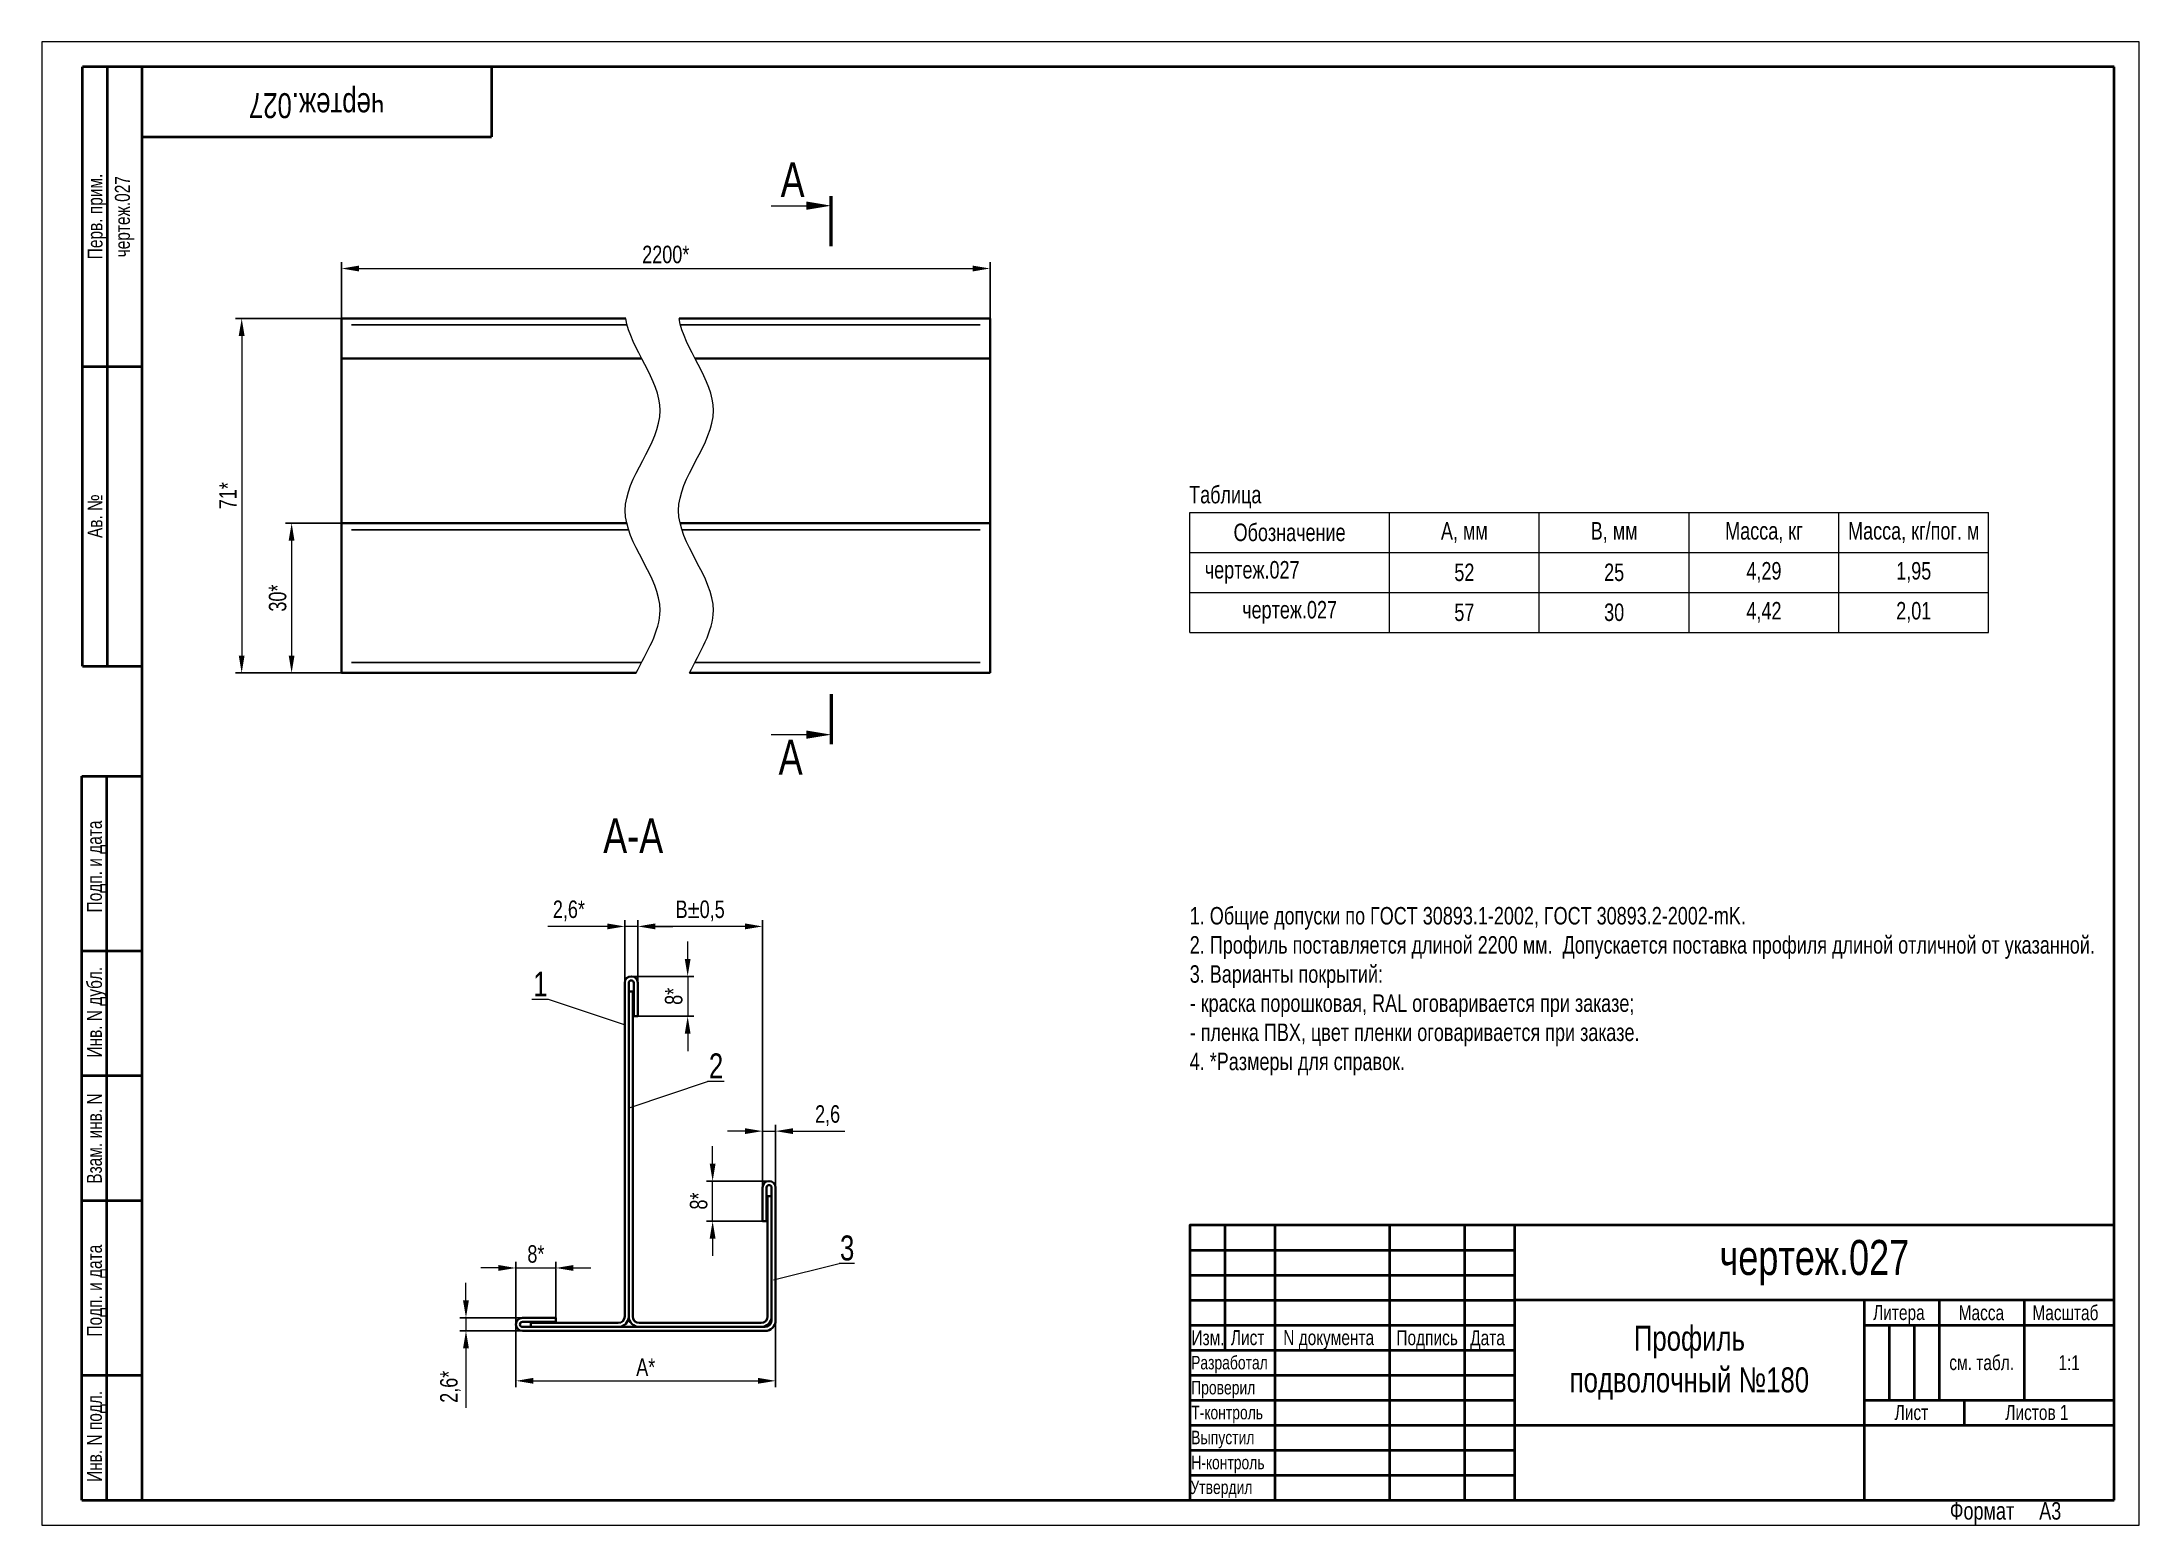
# Model space of a CAD drawing. Header units: millimetres. Extents: x 7080 to 7500, y -3845 to -3548.
import ezdxf

# ---------------------------------------------------------------- set-up
doc = ezdxf.new("R2010")
doc.units = ezdxf.units.MM
for name, color, linetype, lineweight in [('Layer_02', 5, 'Continuous', 13), ('Layer_03', 1, 'Continuous', 13), ('Layer_06', 7, 'Continuous', 35), ('Layer_07', 6, 'Continuous', 13), ('Layer_08', 7, 'Continuous', 40)]:
    doc.layers.add(name, color=color, linetype=linetype, lineweight=lineweight)
doc.styles.add('Style_02', font='ARIALNI_0.TTF', dxfattribs={"width": 0.9, "height": 3.5})
doc.dimstyles.new('DimStyle_04', dxfattribs={"dimtxt": 3.5, "dimasz": 2.5, "dimexe": 1.25, "dimexo": 0, "dimtad": 1, "dimlfac": 2, "dimtxsty": 'Style_02', "dimcen": 2.5, "dimazin": 3, "dimtfac": 1, "dimtmove": 0, "dimatfit": 3})

# ---------------------------------------------------------------- blocks, each defined once
blk = doc.blocks.new('*D111')
at = {"layer": 'Defpoints', "color": 0, "lineweight": 50, "ltscale": 0.04, "transparency": 16777216}
for p in [(7175.34, -3804.79), (7227.34, -3803.99), (7227.34, -3816.09)]:
    blk.add_point(p, dxfattribs=at)
at = {"layer": 'Layer_03', "color": 0, "lineweight": -2, "ltscale": 0.04, "transparency": 16777216}
for p, q in [((7175.34, -3804.79), (7175.34, -3817.34)), ((7227.34, -3803.99), (7227.34, -3817.34))]:
    blk.add_line(p, q, dxfattribs=at)
at = {"layer": 'Layer_03', "color": 0, "ltscale": 0.04, "transparency": 16777216}
blk.add_line((7178.84, -3816.09), (7223.84, -3816.09), dxfattribs=at)
at = {"layer": 'Layer_03', "color": 0, "lineweight": 50, "ltscale": 0.04, "transparency": 16777216}
for points in [[(7178.84, -3815.5), (7178.84, -3816.67), (7175.34, -3816.09)], [(7223.84, -3815.5), (7223.84, -3816.67), (7227.34, -3816.09)]]:
    blk.add_solid(points, dxfattribs=at)
at = {"layer": 'Layer_03', "color": 0, "ltscale": 0.04, "transparency": 16777216, "insert": (7201.34, -3813.34), "char_height": 3.5, "attachment_point": 5, "style": 'Style_02'}
blk.add_mtext('А*', dxfattribs=at)
blk = doc.blocks.new('*D112')
at = {"layer": 'Defpoints', "color": 0, "lineweight": 50, "ltscale": 0.04, "transparency": 16777216}
for p in [(7199.74, -3725.09), (7199.74, -3736.39), (7224.74, -3777.39)]:
    blk.add_point(p, dxfattribs=at)
at = {"layer": 'Layer_03', "color": 0, "lineweight": -2, "ltscale": 0.04, "transparency": 16777216}
for p, q in [((7199.74, -3736.39), (7199.74, -3723.84)), ((7224.74, -3777.39), (7224.74, -3723.84))]:
    blk.add_line(p, q, dxfattribs=at)
at = {"layer": 'Layer_03', "color": 0, "ltscale": 0.04, "transparency": 16777216}
blk.add_line((7221.24, -3725.09), (7203.24, -3725.09), dxfattribs=at)
at = {"layer": 'Layer_03', "color": 0, "lineweight": 50, "ltscale": 0.04, "transparency": 16777216}
for points in [[(7203.24, -3724.5), (7203.24, -3725.67), (7199.74, -3725.09)], [(7221.24, -3724.5), (7221.24, -3725.67), (7224.74, -3725.09)]]:
    blk.add_solid(points, dxfattribs=at)
at = {"layer": 'Layer_03', "color": 0, "ltscale": 0.04, "transparency": 16777216, "insert": (7212.24, -3721.98), "char_height": 3.5, "attachment_point": 5, "style": 'Style_02'}
blk.add_mtext('В%%P0,5', dxfattribs=at)
blk = doc.blocks.new('*D113')
at = {"layer": 'Defpoints', "color": 0, "lineweight": 50, "ltscale": 0.04, "transparency": 16777216}
for p in [(7214.74, -3776.09), (7226.04, -3776.09), (7224.74, -3784.09)]:
    blk.add_point(p, dxfattribs=at)
at = {"layer": 'Layer_03', "color": 0, "ltscale": 0.04, "transparency": 16777216}
for p, q in [((7214.74, -3772.59), (7214.74, -3769.09)), ((7214.74, -3784.09), (7214.74, -3776.09)), ((7214.74, -3787.59), (7214.74, -3791.09))]:
    blk.add_line(p, q, dxfattribs=at)
at = {"layer": 'Layer_03', "color": 0, "lineweight": -2, "ltscale": 0.04, "transparency": 16777216}
for p, q in [((7226.04, -3776.09), (7213.49, -3776.09)), ((7224.74, -3784.09), (7213.49, -3784.09))]:
    blk.add_line(p, q, dxfattribs=at)
at = {"layer": 'Layer_03', "color": 0, "lineweight": 50, "ltscale": 0.04, "transparency": 16777216}
for points in [[(7214.15, -3772.59), (7215.32, -3772.59), (7214.74, -3776.09)], [(7214.15, -3787.59), (7215.32, -3787.59), (7214.74, -3784.09)]]:
    blk.add_solid(points, dxfattribs=at)
at = {"layer": 'Layer_03', "color": 0, "ltscale": 0.04, "transparency": 16777216, "insert": (7211.95, -3780.09), "char_height": 3.5, "attachment_point": 5, "rotation": 90, "style": 'Style_02'}
blk.add_mtext('8*', dxfattribs=at)
blk = doc.blocks.new('*D114')
at = {"layer": 'Defpoints', "color": 0, "lineweight": 50, "ltscale": 0.04, "transparency": 16777216}
for p in [(7270.29, -3593.34), (7140.42, -3603.34), (7270.29, -3603.34)]:
    blk.add_point(p, dxfattribs=at)
at = {"layer": 'Layer_03', "color": 0, "lineweight": -2, "ltscale": 0.04, "transparency": 16777216}
for p, q in [((7140.42, -3603.34), (7140.42, -3592.09)), ((7270.29, -3603.34), (7270.29, -3592.09))]:
    blk.add_line(p, q, dxfattribs=at)
at = {"layer": 'Layer_03', "color": 0, "ltscale": 0.04, "transparency": 16777216}
blk.add_line((7143.92, -3593.34), (7266.79, -3593.34), dxfattribs=at)
at = {"layer": 'Layer_03', "color": 0, "lineweight": 50, "ltscale": 0.04, "transparency": 16777216}
for points in [[(7143.92, -3592.76), (7143.92, -3593.93), (7140.42, -3593.34)], [(7266.79, -3592.76), (7266.79, -3593.93), (7270.29, -3593.34)]]:
    blk.add_solid(points, dxfattribs=at)
at = {"layer": 'Layer_03', "color": 0, "ltscale": 0.04, "transparency": 16777216, "insert": (7205.35, -3590.55), "char_height": 3.5, "attachment_point": 5, "style": 'Style_02'}
blk.add_mtext('2200*', dxfattribs=at)
blk = doc.blocks.new('*D115')
at = {"layer": 'Defpoints', "color": 0, "lineweight": 50, "ltscale": 0.04, "transparency": 16777216}
for p in [(7140.42, -3603.34), (7120.42, -3674.34), (7140.42, -3674.34)]:
    blk.add_point(p, dxfattribs=at)
at = {"layer": 'Layer_03', "color": 0, "lineweight": -2, "ltscale": 0.04, "transparency": 16777216}
for p, q in [((7140.42, -3603.34), (7119.17, -3603.34)), ((7140.42, -3674.34), (7119.17, -3674.34))]:
    blk.add_line(p, q, dxfattribs=at)
at = {"layer": 'Layer_03', "color": 0, "ltscale": 0.04, "transparency": 16777216}
blk.add_line((7120.42, -3606.84), (7120.42, -3670.84), dxfattribs=at)
at = {"layer": 'Layer_03', "color": 0, "lineweight": 50, "ltscale": 0.04, "transparency": 16777216}
for points in [[(7119.83, -3606.84), (7121, -3606.84), (7120.42, -3603.34)], [(7119.83, -3670.84), (7121, -3670.84), (7120.42, -3674.34)]]:
    blk.add_solid(points, dxfattribs=at)
at = {"layer": 'Layer_03', "color": 0, "ltscale": 0.04, "transparency": 16777216, "insert": (7117.66, -3638.84), "char_height": 3.5, "attachment_point": 5, "rotation": 90, "style": 'Style_02'}
blk.add_mtext('71*', dxfattribs=at)
blk = doc.blocks.new('*D116')
at = {"layer": 'Defpoints', "color": 0, "lineweight": 50, "ltscale": 0.04, "transparency": 16777216}
for p in [(7140.42, -3644.34), (7130.42, -3674.34), (7140.42, -3674.34)]:
    blk.add_point(p, dxfattribs=at)
at = {"layer": 'Layer_03', "color": 0, "lineweight": -2, "ltscale": 0.04, "transparency": 16777216}
for p, q in [((7140.42, -3644.34), (7129.17, -3644.34)), ((7140.42, -3674.34), (7129.17, -3674.34))]:
    blk.add_line(p, q, dxfattribs=at)
at = {"layer": 'Layer_03', "color": 0, "ltscale": 0.04, "transparency": 16777216}
blk.add_line((7130.42, -3647.84), (7130.42, -3670.84), dxfattribs=at)
at = {"layer": 'Layer_03', "color": 0, "lineweight": 50, "ltscale": 0.04, "transparency": 16777216}
for points in [[(7129.83, -3647.84), (7131, -3647.84), (7130.42, -3644.34)], [(7129.83, -3670.84), (7131, -3670.84), (7130.42, -3674.34)]]:
    blk.add_solid(points, dxfattribs=at)
at = {"layer": 'Layer_03', "color": 0, "ltscale": 0.04, "transparency": 16777216, "insert": (7127.63, -3659.34), "char_height": 3.5, "attachment_point": 5, "rotation": 90, "style": 'Style_02'}
blk.add_mtext('30*', dxfattribs=at)
blk = doc.blocks.new('*D166')
at = {"layer": 'Defpoints', "color": 0, "lineweight": 50, "ltscale": 0.04, "transparency": 16777216}
for p in [(7199.74, -3725.09), (7197.14, -3736.39), (7199.74, -3736.39)]:
    blk.add_point(p, dxfattribs=at)
at = {"layer": 'Layer_03', "color": 0, "ltscale": 0.04, "transparency": 16777216}
for p, q in [((7193.64, -3725.09), (7181.76, -3725.09)), ((7199.74, -3725.09), (7197.14, -3725.09)), ((7203.24, -3725.09), (7206.74, -3725.09))]:
    blk.add_line(p, q, dxfattribs=at)
at = {"layer": 'Layer_03', "color": 0, "lineweight": -2, "ltscale": 0.04, "transparency": 16777216}
for p, q in [((7197.14, -3736.39), (7197.14, -3723.84)), ((7199.74, -3736.39), (7199.74, -3723.84))]:
    blk.add_line(p, q, dxfattribs=at)
at = {"layer": 'Layer_03', "color": 0, "lineweight": 50, "ltscale": 0.04, "transparency": 16777216}
for points in [[(7193.64, -3724.5), (7193.64, -3725.67), (7197.14, -3725.09)], [(7203.24, -3724.5), (7203.24, -3725.67), (7199.74, -3725.09)]]:
    blk.add_solid(points, dxfattribs=at)
at = {"layer": 'Layer_03', "color": 0, "ltscale": 0.04, "transparency": 16777216, "insert": (7185.95, -3721.98), "char_height": 3.5, "attachment_point": 5, "style": 'Style_02'}
blk.add_mtext('2,6*', dxfattribs=at)
blk = doc.blocks.new('*D167')
at = {"layer": 'Defpoints', "color": 0, "lineweight": 50, "ltscale": 0.04, "transparency": 16777216}
for p in [(7198.44, -3735.09), (7198.94, -3743.09), (7209.74, -3743.09)]:
    blk.add_point(p, dxfattribs=at)
at = {"layer": 'Layer_03', "color": 0, "ltscale": 0.04, "transparency": 16777216}
for p, q in [((7209.74, -3731.59), (7209.74, -3728.09)), ((7209.74, -3735.09), (7209.74, -3743.09)), ((7209.74, -3746.59), (7209.74, -3750.09))]:
    blk.add_line(p, q, dxfattribs=at)
at = {"layer": 'Layer_03', "color": 0, "lineweight": -2, "ltscale": 0.04, "transparency": 16777216}
for p, q in [((7198.44, -3735.09), (7210.99, -3735.09)), ((7198.94, -3743.09), (7210.99, -3743.09))]:
    blk.add_line(p, q, dxfattribs=at)
at = {"layer": 'Layer_03', "color": 0, "lineweight": 50, "ltscale": 0.04, "transparency": 16777216}
for points in [[(7209.15, -3731.59), (7210.32, -3731.59), (7209.74, -3735.09)], [(7209.15, -3746.59), (7210.32, -3746.59), (7209.74, -3743.09)]]:
    blk.add_solid(points, dxfattribs=at)
at = {"layer": 'Layer_03', "color": 0, "ltscale": 0.04, "transparency": 16777216, "insert": (7206.95, -3739.09), "char_height": 3.5, "attachment_point": 5, "rotation": 90, "style": 'Style_02'}
blk.add_mtext('8*', dxfattribs=at)
blk = doc.blocks.new('*D168')
at = {"layer": 'Defpoints', "color": 0, "lineweight": 50, "ltscale": 0.04, "transparency": 16777216}
for p in [(7183.34, -3793.49), (7175.34, -3804.79), (7183.34, -3803.49)]:
    blk.add_point(p, dxfattribs=at)
at = {"layer": 'Layer_03', "color": 0, "lineweight": -2, "ltscale": 0.04, "transparency": 16777216}
for p, q in [((7175.34, -3804.79), (7175.34, -3792.24)), ((7183.34, -3803.49), (7183.34, -3792.24))]:
    blk.add_line(p, q, dxfattribs=at)
at = {"layer": 'Layer_03', "color": 0, "ltscale": 0.04, "transparency": 16777216}
for p, q in [((7171.84, -3793.49), (7168.34, -3793.49)), ((7175.34, -3793.49), (7183.34, -3793.49)), ((7186.84, -3793.49), (7190.34, -3793.49))]:
    blk.add_line(p, q, dxfattribs=at)
at = {"layer": 'Layer_03', "color": 0, "lineweight": 50, "ltscale": 0.04, "transparency": 16777216}
for points in [[(7171.84, -3792.9), (7171.84, -3794.07), (7175.34, -3793.49)], [(7186.84, -3792.9), (7186.84, -3794.07), (7183.34, -3793.49)]]:
    blk.add_solid(points, dxfattribs=at)
at = {"layer": 'Layer_03', "color": 0, "ltscale": 0.04, "transparency": 16777216, "insert": (7179.34, -3790.7), "char_height": 3.5, "attachment_point": 5, "style": 'Style_02'}
blk.add_mtext('8*', dxfattribs=at)
blk = doc.blocks.new('*D169')
at = {"layer": 'Defpoints', "color": 0, "lineweight": 50, "ltscale": 0.04, "transparency": 16777216}
for p in [(7176.64, -3803.49), (7165.34, -3806.09), (7176.57, -3806.09)]:
    blk.add_point(p, dxfattribs=at)
at = {"layer": 'Layer_03', "color": 0, "ltscale": 0.04, "transparency": 16777216}
for p, q in [((7165.34, -3799.99), (7165.34, -3796.49)), ((7165.34, -3803.49), (7165.34, -3806.09)), ((7165.34, -3809.59), (7165.34, -3821.47))]:
    blk.add_line(p, q, dxfattribs=at)
at = {"layer": 'Layer_03', "color": 0, "lineweight": -2, "ltscale": 0.04, "transparency": 16777216}
for p, q in [((7176.64, -3803.49), (7164.09, -3803.49)), ((7176.57, -3806.09), (7164.09, -3806.09))]:
    blk.add_line(p, q, dxfattribs=at)
at = {"layer": 'Layer_03', "color": 0, "lineweight": 50, "ltscale": 0.04, "transparency": 16777216}
for points in [[(7164.75, -3799.99), (7165.92, -3799.99), (7165.34, -3803.49)], [(7164.75, -3809.59), (7165.92, -3809.59), (7165.34, -3806.09)]]:
    blk.add_solid(points, dxfattribs=at)
at = {"layer": 'Layer_03', "color": 0, "ltscale": 0.04, "transparency": 16777216, "insert": (7162.23, -3817.28), "char_height": 3.5, "attachment_point": 5, "rotation": 90, "style": 'Style_02'}
blk.add_mtext('2,6*', dxfattribs=at)
blk = doc.blocks.new('*D170')
at = {"layer": 'Defpoints', "color": 0, "lineweight": 50, "ltscale": 0.04, "transparency": 16777216}
for p in [(7227.34, -3766.09), (7224.74, -3777.39), (7227.34, -3777.39)]:
    blk.add_point(p, dxfattribs=at)
at = {"layer": 'Layer_03', "color": 0, "ltscale": 0.04, "transparency": 16777216}
for p, q in [((7221.24, -3766.09), (7217.74, -3766.09)), ((7224.74, -3766.09), (7227.34, -3766.09)), ((7230.84, -3766.09), (7241.19, -3766.09))]:
    blk.add_line(p, q, dxfattribs=at)
at = {"layer": 'Layer_03', "color": 0, "lineweight": -2, "ltscale": 0.04, "transparency": 16777216}
for p, q in [((7224.74, -3777.39), (7224.74, -3764.84)), ((7227.34, -3777.39), (7227.34, -3764.84))]:
    blk.add_line(p, q, dxfattribs=at)
at = {"layer": 'Layer_03', "color": 0, "lineweight": 50, "ltscale": 0.04, "transparency": 16777216}
for points in [[(7221.24, -3765.5), (7221.24, -3766.67), (7224.74, -3766.09)], [(7230.84, -3765.5), (7230.84, -3766.67), (7227.34, -3766.09)]]:
    blk.add_solid(points, dxfattribs=at)
at = {"layer": 'Layer_03', "color": 0, "ltscale": 0.04, "transparency": 16777216, "insert": (7237.76, -3762.98), "char_height": 3.5, "attachment_point": 5, "style": 'Style_02'}
blk.add_mtext('2,6', dxfattribs=at)

msp = doc.modelspace()

# ---------------------------------------------------------------- linework, layer by layer
at = {"layer": 'Layer_03'}
for p, q in [((7226.49, -3580.76), (7233.49, -3580.76)), ((7226.49, -3686.69), (7233.49, -3686.69))]:
    msp.add_line(p, q, dxfattribs=at)
at = {"layer": 'Layer_03', "ltscale": 0.04}
for points in [[(7233.49, -3579.92), (7233.49, -3581.59), (7238.49, -3580.76)], [(7233.49, -3687.52), (7233.49, -3685.86), (7238.49, -3686.69)]]:
    msp.add_solid(points, dxfattribs=at)
at = {"layer": 'Layer_06'}
for p, q in [((7140.42, -3674.34), (7140.42, -3603.34)), ((7197.35, -3603.34), (7140.42, -3603.34)), ((7270.29, -3603.34), (7208.03, -3603.34)), ((7270.29, -3603.34), (7270.29, -3674.34)), ((7200.51, -3611.34), (7140.42, -3611.34)), ((7270.29, -3611.34), (7211.19, -3611.34)), ((7197.54, -3644.34), (7140.42, -3644.34)), ((7270.29, -3644.34), (7208.22, -3644.34)), ((7199.42, -3674.34), (7140.42, -3674.34)), ((7270.29, -3674.34), (7210.1, -3674.34)), ((7197.14, -3736.39), (7197.14, -3803.19)), ((7197.94, -3736.39), (7197.94, -3803.19)), ((7198.94, -3743.09), (7198.94, -3736.39)), ((7199.74, -3743.09), (7199.74, -3736.39)), ((7197.94, -3803.19), (7197.94, -3738.09)), ((7197.94, -3738.09), (7198.74, -3738.09)), ((7198.74, -3803.19), (7198.74, -3738.09)), ((7198.94, -3743.09), (7199.74, -3743.09)), ((7224.74, -3777.39), (7224.74, -3784.09)), ((7225.54, -3777.39), (7225.54, -3784.09)), ((7225.74, -3779.09), (7225.74, -3803.19)), ((7226.54, -3779.09), (7225.74, -3779.09)), ((7226.54, -3777.39), (7226.54, -3803.99)), ((7226.54, -3779.09), (7226.54, -3803.19)), ((7227.34, -3777.39), (7227.34, -3803.99)), ((7225.54, -3784.09), (7224.74, -3784.09)), ((7183.34, -3803.49), (7176.64, -3803.49)), ((7183.34, -3804.29), (7176.64, -3804.29)), ((7178.34, -3805.29), (7178.34, -3804.49)), ((7178.34, -3804.49), (7195.84, -3804.49)), ((7183.34, -3804.29), (7183.34, -3803.49)), ((7200.04, -3804.49), (7224.44, -3804.49)), ((7176.64, -3805.29), (7225.24, -3805.29)), ((7176.64, -3806.09), (7225.24, -3806.09)), ((7178.34, -3805.29), (7195.84, -3805.29)), ((7200.04, -3805.29), (7224.44, -3805.29))]:
    msp.add_line(p, q, dxfattribs=at)
at = {"layer": 'Layer_06', "lineweight": 25}
for p, q in [((7142.42, -3604.64), (7197.62, -3604.64)), ((7208.3, -3604.64), (7268.29, -3604.64)), ((7197.9, -3645.64), (7142.42, -3645.64)), ((7268.29, -3645.64), (7208.58, -3645.64)), ((7200.5, -3672.24), (7142.42, -3672.24)), ((7268.29, -3672.24), (7211.18, -3672.24))]:
    msp.add_line(p, q, dxfattribs=at)
at = {"layer": 'Layer_06'}
for centre, radius, start, end in [((7198.44, -3736.39), 1.3, 0, 180), ((7198.44, -3736.39), 0.5, 0, 180), ((7226.04, -3777.39), 1.3, 0, 180), ((7226.04, -3777.39), 0.5, 0, 180), ((7176.64, -3804.79), 1.3, 90, 270), ((7176.64, -3804.79), 0.5, 90, 270), ((7195.84, -3803.19), 2.1, 270, 0), ((7195.84, -3803.19), 1.3, 270, 0), ((7200.04, -3803.19), 2.1, 180, 270), ((7200.04, -3803.19), 1.3, 180, 270), ((7224.44, -3803.19), 1.3, 270, 0), ((7224.44, -3803.19), 2.1, 270, 0), ((7225.24, -3803.99), 2.1, 270, 0), ((7225.24, -3803.99), 1.3, 270, 0)]:
    msp.add_arc(centre, radius, start, end, dxfattribs=at)
at = {"layer": 'Layer_07'}
for p, q in [((7080.42, -3547.97), (7080.42, -3844.97)), ((7500.42, -3547.97), (7080.42, -3547.97)), ((7500.42, -3844.97), (7500.42, -3547.97)), ((7310.29, -3666.2), (7310.29, -3642.2)), ((7310.29, -3642.2), (7470.29, -3642.2)), ((7350.29, -3666.2), (7350.29, -3642.2)), ((7380.29, -3666.2), (7380.29, -3642.2)), ((7410.29, -3666.2), (7410.29, -3642.2)), ((7440.29, -3666.2), (7440.29, -3642.2)), ((7470.29, -3666.2), (7470.29, -3642.2)), ((7310.29, -3650.2), (7470.29, -3650.2)), ((7310.29, -3658.2), (7470.29, -3658.2)), ((7310.29, -3666.2), (7470.29, -3666.2)), ((7181.85, -3739.75), (7178.53, -3739.75)), ((7197.29, -3744.88), (7181.85, -3739.75)), ((7198.23, -3761.32), (7213.7, -3756.16)), ((7217.02, -3756.16), (7213.7, -3756.16)), ((7226.91, -3795.88), (7240.11, -3792.62)), ((7243.17, -3792.62), (7240.11, -3792.62)), ((7080.42, -3844.97), (7500.42, -3844.97))]:
    msp.add_line(p, q, dxfattribs=at)
for points in [[(7199.42, -3674.34), (7201.48, -3670.16), (7208.61, -3659.32), (7190.23, -3641.79), (7210.68, -3622.35), (7198.28, -3609.45), (7197.35, -3603.34)], [(7210.1, -3674.34), (7212.15, -3670.16), (7219.29, -3659.32), (7200.91, -3641.79), (7221.35, -3622.35), (7208.96, -3609.45), (7208.03, -3603.34)]]:
    msp.add_open_spline(points, degree=3, knots=[135.04258, 135.04258, 135.04258, 135.04258, 148.327341, 169.516961, 190.706581, 210.251749, 210.251749, 210.251749, 210.251749], dxfattribs=at)
at = {"layer": 'Layer_08', "linetype": 'Continuous'}
for p, q in [((7495.42, -3552.97), (7088.54, -3552.97)), ((7088.54, -3672.97), (7088.54, -3552.97)), ((7093.54, -3672.97), (7093.54, -3552.97)), ((7100.42, -3552.97), (7100.42, -3839.97)), ((7170.42, -3552.97), (7170.42, -3566.97)), ((7495.42, -3839.97), (7495.42, -3552.97)), ((7100.42, -3566.97), (7170.42, -3566.97)), ((7088.54, -3612.97), (7100.42, -3612.97)), ((7088.54, -3672.97), (7100.42, -3672.97)), ((7088.42, -3839.97), (7088.42, -3694.97)), ((7088.42, -3694.97), (7100.42, -3694.97)), ((7093.42, -3839.97), (7093.42, -3694.97)), ((7088.42, -3729.97), (7100.42, -3729.97)), ((7088.42, -3754.97), (7100.42, -3754.97)), ((7088.42, -3779.97), (7100.42, -3779.97)), ((7310.29, -3789.94), (7375.34, -3789.94)), ((7310.29, -3794.94), (7375.34, -3794.94)), ((7310.29, -3799.94), (7375.34, -3799.94)), ((7450.39, -3804.95), (7450.39, -3819.96)), ((7455.39, -3804.95), (7455.39, -3819.96)), ((7088.42, -3814.97), (7100.42, -3814.97)), ((7310.29, -3814.95), (7375.34, -3814.95)), ((7310.29, -3819.96), (7375.34, -3819.96)), ((7310.29, -3824.96), (7375.34, -3824.96)), ((7310.29, -3829.96), (7375.34, -3829.96)), ((7310.29, -3834.97), (7375.34, -3834.97)), ((7088.42, -3839.97), (7100.42, -3839.97)), ((7100.42, -3839.97), (7495.42, -3839.97))]:
    msp.add_line(p, q, dxfattribs=at)
at = {"layer": 'Layer_08', "linetype": 'Continuous', "lineweight": 50}
for p, q in [((7238.49, -3588.86), (7238.49, -3578.86)), ((7238.49, -3678.59), (7238.49, -3688.59))]:
    msp.add_line(p, q, dxfattribs=at)
at = {"layer": 'Layer_08', "linetype": 'Continuous'}
for points in [[(7495.42, -3784.93), (7310.29, -3784.93), (7310.29, -3839.97)], [(7317.3, -3784.93), (7317.3, -3809.95)], [(7327.3, -3784.93), (7327.3, -3839.97)], [(7350.32, -3784.93), (7350.32, -3839.97)], [(7365.33, -3784.93), (7365.33, -3839.97)], [(7375.34, -3784.93), (7375.34, -3839.97)], [(7495.42, -3799.94), (7375.34, -3799.94)], [(7445.38, -3799.94), (7445.38, -3839.97)], [(7460.39, -3799.94), (7460.39, -3819.96)], [(7477.4, -3799.94), (7477.4, -3819.96)], [(7477.4, -3799.94), (7477.4, -3819.96)], [(7310.29, -3804.95), (7375.34, -3804.95)], [(7445.38, -3804.95), (7495.42, -3804.95)], [(7310.29, -3809.95), (7375.34, -3809.95)], [(7445.38, -3819.96), (7495.42, -3819.96)], [(7465.4, -3819.96), (7465.4, -3824.96)], [(7375.34, -3824.96), (7495.42, -3824.96)]]:
    msp.add_lwpolyline(points, dxfattribs=at)

# ---------------------------------------------------------------- texts
at = {"layer": 'Layer_02', "style": 'Style_02', "width": 0.9}
for s, height, p in [('А', 7, (7228.35, -3579.05)), ('А', 7, (7227.95, -3694.68)), ('А-А', 7, (7192.82, -3710.42)), ('1', 5, (7178.83, -3739.12)), ('2', 5, (7213.99, -3755.52))]:
    msp.add_text(s, height=height, dxfattribs=at).set_placement(p)
at = {"layer": 'Layer_02', "linetype": 'Continuous', "lineweight": 25, "style": 'Style_02', "width": 0.9}
for s, p in [('Перв. прим.', (7092.54, -3591.49)), ('Ав. №', (7092.54, -3647.31)), ('Подп. и дата', (7092.41, -3722.29)), ('Инв. N дубл.', (7092.42, -3751.35)), ('Взам. инв. N', (7092.41, -3776.61)), ('Подп. и дата', (7092.42, -3807.23)), ('Инв. N подл.', (7092.41, -3836.34))]:
    msp.add_text(s, height=3, rotation=90, dxfattribs=at).set_placement(p)
at = {"layer": 'Layer_02', "linetype": 'Continuous', "style": 'Style_02', "width": 0.9}
for s, height, p in [('3', 5, (7240.25, -3791.98)), ('Изм.', 3, (7310.64, -3808.95)), ('Лист', 3, (7318.52, -3808.94)), ('N документа', 3, (7329.02, -3808.93)), ('Подпись', 3, (7351.67, -3808.95)), ('Дата', 3, (7366.46, -3808.96)), ('Разработал', 2.7, (7310.56, -3813.79)), ('Проверил', 2.7, (7310.57, -3818.8)), ('Т-контроль', 2.7, (7310.6, -3823.79)), ('Выпустил', 2.7, (7310.58, -3828.79)), ('Н-контроль', 2.7, (7310.6, -3833.8)), ('Утвердил', 2.7, (7310.43, -3838.75))]:
    msp.add_text(s, height=height, dxfattribs=at).set_placement(p)
at = {"layer": 'Layer_02', "linetype": 'Continuous', "lineweight": 25, "style": 'Style_02', "width": 0.9}
for s, p in [('Литера', (7447.15, -3803.91)), ('Масса', (7464.28, -3803.94)), ('Масштаб', (7479.05, -3803.94)), ('Лист ', (7451.47, -3823.93)), ('Листов 1', (7473.63, -3823.93))]:
    msp.add_text(s, height=3, dxfattribs=at).set_placement(p)
at = {"layer": 'Layer_02', "linetype": 'Continuous', "attachment_point": 5, "style": 'Style_02'}
for insert, char_height, width, rotation in [((7135.42, -3559.97), 5, 70, 180), ((7096.98, -3582.97), 3, 60, 90)]:
    msp.add_mtext('чертеж.027', dxfattribs=dict(at, insert=insert, char_height=char_height, width=width, rotation=rotation))
at = {"layer": 'Layer_02', "char_height": 3.5, "style": 'Style_02'}
for s, insert, width, attachment_point in [('Таблица', (7317.41, -3639.12), 40, 5), ('Обозначение', (7330.29, -3646.2), 40, 5), ('А, мм', (7365.29, -3646.2), 30, 5), ('В, мм', (7395.29, -3646.2), 30, 5), ('Масса, кг', (7425.29, -3646.2), 30, 5), ('Масса, кг/пог. м', (7455.29, -3646.2), 30, 5), ('   чертеж.027', (7310.29, -3654.2), 40, 4), ('\\pxsm0.6;52', (7365.29, -3654.2), 30, 5), ('\\pxsm0.6;25', (7395.29, -3654.2), 30, 5), ('\\pxsm0.6;4,29', (7425.29, -3654.2), 30, 5), ('\\pxsm0.6;1,95', (7455.29, -3654.2), 30, 5), ('чертеж.027', (7330.29, -3662.2), 40, 5), ('\\pxsm0.6;57', (7365.29, -3662.2), 30, 5), ('\\pxsm0.6;30', (7395.29, -3662.2), 30, 5), ('\\pxsm0.6;4,42', (7425.29, -3662.2), 30, 5), ('\\pxsm0.6;2,01', (7455.29, -3662.2), 30, 5)]:
    msp.add_mtext(s, dxfattribs=dict(at, insert=insert, width=width, attachment_point=attachment_point))
at = {"layer": 'Layer_02', "insert": (7310.29, -3754.93), "char_height": 3.5, "attachment_point": 7, "style": 'Style_02'}
msp.add_mtext_dynamic_manual_height_columns('1. Общие допуски по ГОСТ 30893.1-2002, ГОСТ 30893.2-2002-mK.\\P\\pxb0.25,ql;2. Профиль поставляется длиной 2200 мм.  Допускается поставка профиля длиной отличной от указанной.\\P\\pq*;3. Варианты покрытий:\\P- краска порошковая, RAL оговаривается при заказе;\\P- пленка ПВХ, цвет пленки оговаривается при заказе.\\P\\pql;4. *Размеры для справок.', width=174.6214, gutter_width=70, heights=[66.33], dxfattribs=at)
at = {"layer": 'Layer_02', "linetype": 'Continuous', "attachment_point": 5, "style": 'Style_02'}
for s, insert, char_height, width in [('чертеж.027', (7435.38, -3792.44), 7, 120.08), ('Профиль \\Pподволочный №180', (7410.36, -3812.45), 5, 70.0467), ('см. табл.', (7468.9, -3812.45), 3, 17.0113), ('1:1', (7486.41, -3812.45), 3, 18.012)]:
    msp.add_mtext(s, dxfattribs=dict(at, insert=insert, char_height=char_height, width=width))
at = {"layer": 'Layer_02', "linetype": 'Continuous', "lineweight": 25, "insert": (7462.51, -3840.38), "char_height": 3.5, "width": 32.9515, "attachment_point": 1, "style": 'Style_02'}
msp.add_mtext('Формат     А3', dxfattribs=at)

# ---------------------------------------------------------------- dimensions: what is measured, and where the dimension line sits
at = {"layer": 'Layer_03', "ltscale": 0.04}
for base, p1, p2, text, picture, middle in [((7270.29, -3593.34), (7140.42, -3603.34), (7270.29, -3603.34), '2200*', '*D114', (7205.35, -3590.55)), ((7199.74, -3725.09), (7224.74, -3777.39), (7199.74, -3736.39), 'В%%P0,5', '*D112', (7212.24, -3721.98)), ((7183.34, -3793.49), (7175.34, -3804.79), (7183.34, -3803.49), '<>*', '*D168', (7179.34, -3790.7)), ((7227.34, -3816.09), (7175.34, -3804.79), (7227.34, -3803.99), 'А*', '*D111', (7201.34, -3813.34))]:
    dim = msp.add_linear_dim(base=base, p1=p1, p2=p2, text=text, dimstyle='DimStyle_04', override={"dimasz": 3.5, "dimgap": 1, "dimdec": 1, "dimlfac": 1, "dimlwd": -1}, dxfattribs=at)
    dim.commit()
    dim.dimension.update_dxf_attribs({"geometry": picture, "text_midpoint": middle})
for base, p1, p2, picture, middle in [((7120.42, -3674.34), (7140.42, -3603.34), (7140.42, -3674.34), '*D115', (7117.66, -3638.84)), ((7130.42, -3674.34), (7140.42, -3644.34), (7140.42, -3674.34), '*D116', (7127.63, -3659.34)), ((7209.74, -3743.09), (7198.44, -3735.09), (7198.94, -3743.09), '*D167', (7206.95, -3739.09)), ((7214.74, -3776.09), (7224.74, -3784.09), (7226.04, -3776.09), '*D113', (7211.95, -3780.09)), ((7165.34, -3806.09), (7176.64, -3803.49), (7176.57, -3806.09), '*D169', (7162.23, -3817.28))]:
    dim = msp.add_linear_dim(base=base, p1=p1, p2=p2, angle=90, text='<>*', dimstyle='DimStyle_04', override={"dimasz": 3.5, "dimgap": 1, "dimdec": 1, "dimlfac": 1, "dimlwd": -1}, dxfattribs=at)
    dim.commit()
    dim.dimension.update_dxf_attribs({"geometry": picture, "text_midpoint": middle})
dim = msp.add_linear_dim(base=(7199.74, -3725.09), p1=(7197.14, -3736.39), p2=(7199.74, -3736.39), text='<>*', dimstyle='DimStyle_04', override={"dimasz": 3.5, "dimgap": 1, "dimdec": 1, "dimlfac": 1, "dimlwd": -1}, dxfattribs=at)
dim.commit()
dim.dimension.update_dxf_attribs({"geometry": '*D166', "text_midpoint": (7185.95, -3725.09), "dimtype": 160})
dim = msp.add_linear_dim(base=(7227.34, -3766.09), p1=(7224.74, -3777.39), p2=(7227.34, -3777.39), dimstyle='DimStyle_04', override={"dimasz": 3.5, "dimgap": 1, "dimdec": 1, "dimlfac": 1, "dimlwd": -1}, dxfattribs=at)
dim.commit()
dim.dimension.update_dxf_attribs({"geometry": '*D170', "text_midpoint": (7237.76, -3762.98)})

doc.saveas('drawing.dxf')
